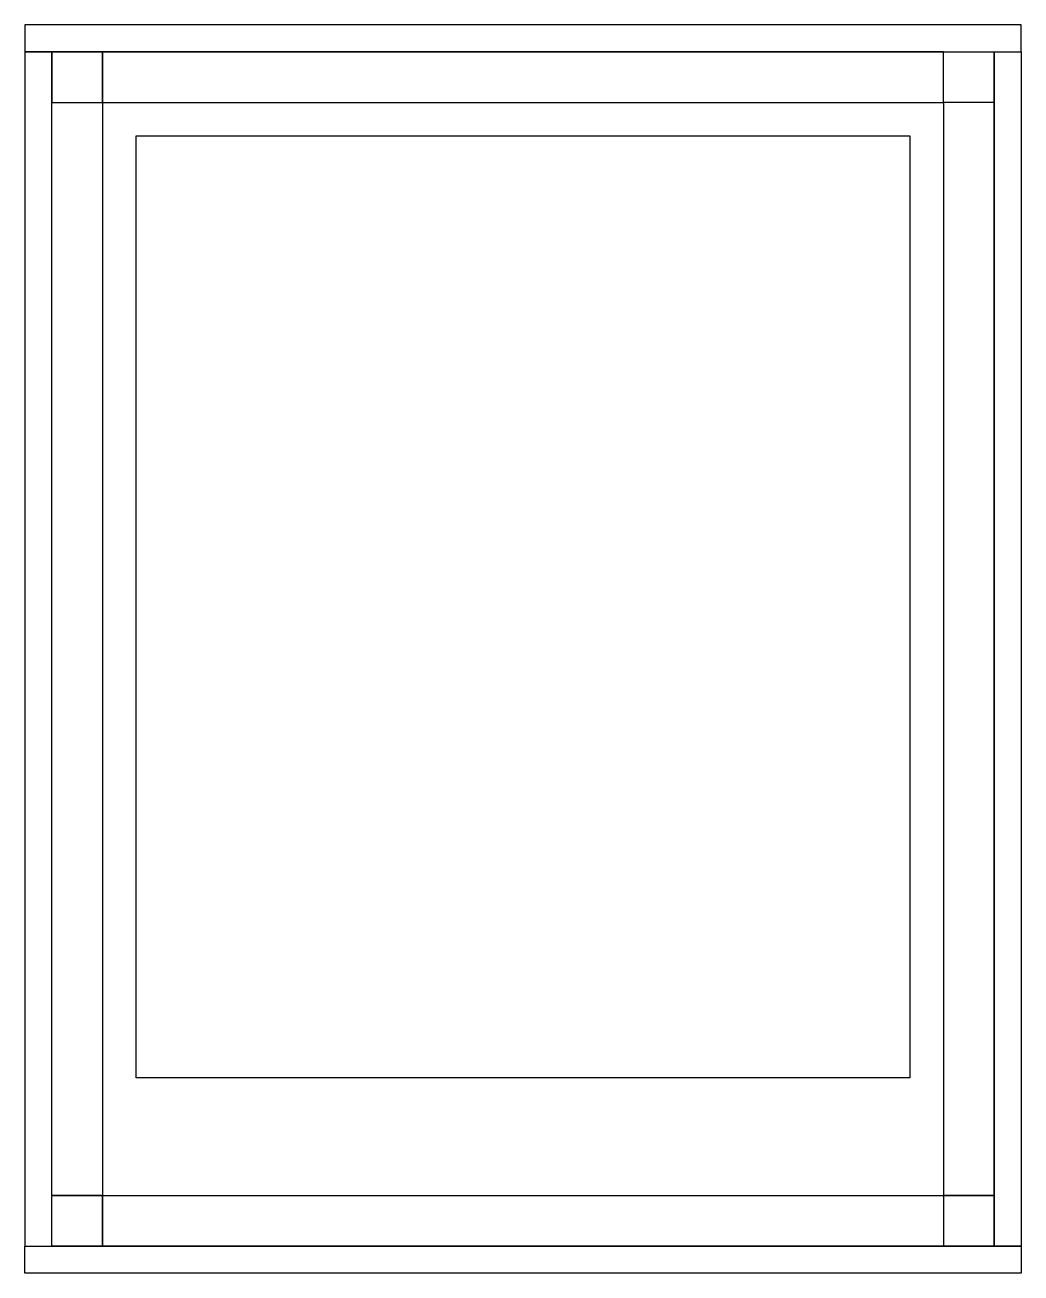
# Model space of a CAD drawing. Header units: inches. Extents: x 0 to 592, y 0 to 742.
import ezdxf

# ---------------------------------------------------------------- set-up
doc = ezdxf.new("R2010")
doc.units = ezdxf.units.IN
doc.header["$MEASUREMENT"] = 0
doc.layers.add('plate', color=6, linetype='Continuous')
doc.layers.add('スポンジ', color=4, linetype='Continuous')

msp = doc.modelspace()

# ---------------------------------------------------------------- linework, layer by layer
for points in [[(16, 726), (576, 726), (576, 16), (16, 16)], [(16, 696), (46, 696), (46, 726), (16, 726)], [(576, 696), (546, 696), (546, 726), (576, 726)], [(66, 676), (526, 676), (526, 116), (66, 116)], [(16, 46), (46, 46), (46, 16), (16, 16)], [(576, 46), (546, 46), (546, 16), (576, 16)]]:
    msp.add_lwpolyline(points, close=True)
at = {"layer": 'plate'}
for points in [[(0, 726), (592, 726), (592, 742), (0, 742)], [(0, 726), (0, 16), (16, 16), (16, 726)], [(592, 726), (592, 16), (576, 16), (576, 726)], [(0, 16), (592, 16), (592, 0), (0, 0)]]:
    msp.add_lwpolyline(points, close=True, dxfattribs=at)
at = {"layer": 'スポンジ'}
for points in [[(546, 696), (546, 726), (46, 726), (46, 696)], [(46, 46), (16, 46), (16, 696), (46, 696)], [(546, 46), (576, 46), (576, 696), (546, 696)], [(546, 46), (546, 16), (46, 16), (46, 46)]]:
    msp.add_lwpolyline(points, close=True, dxfattribs=at)

doc.saveas('drawing.dxf')
